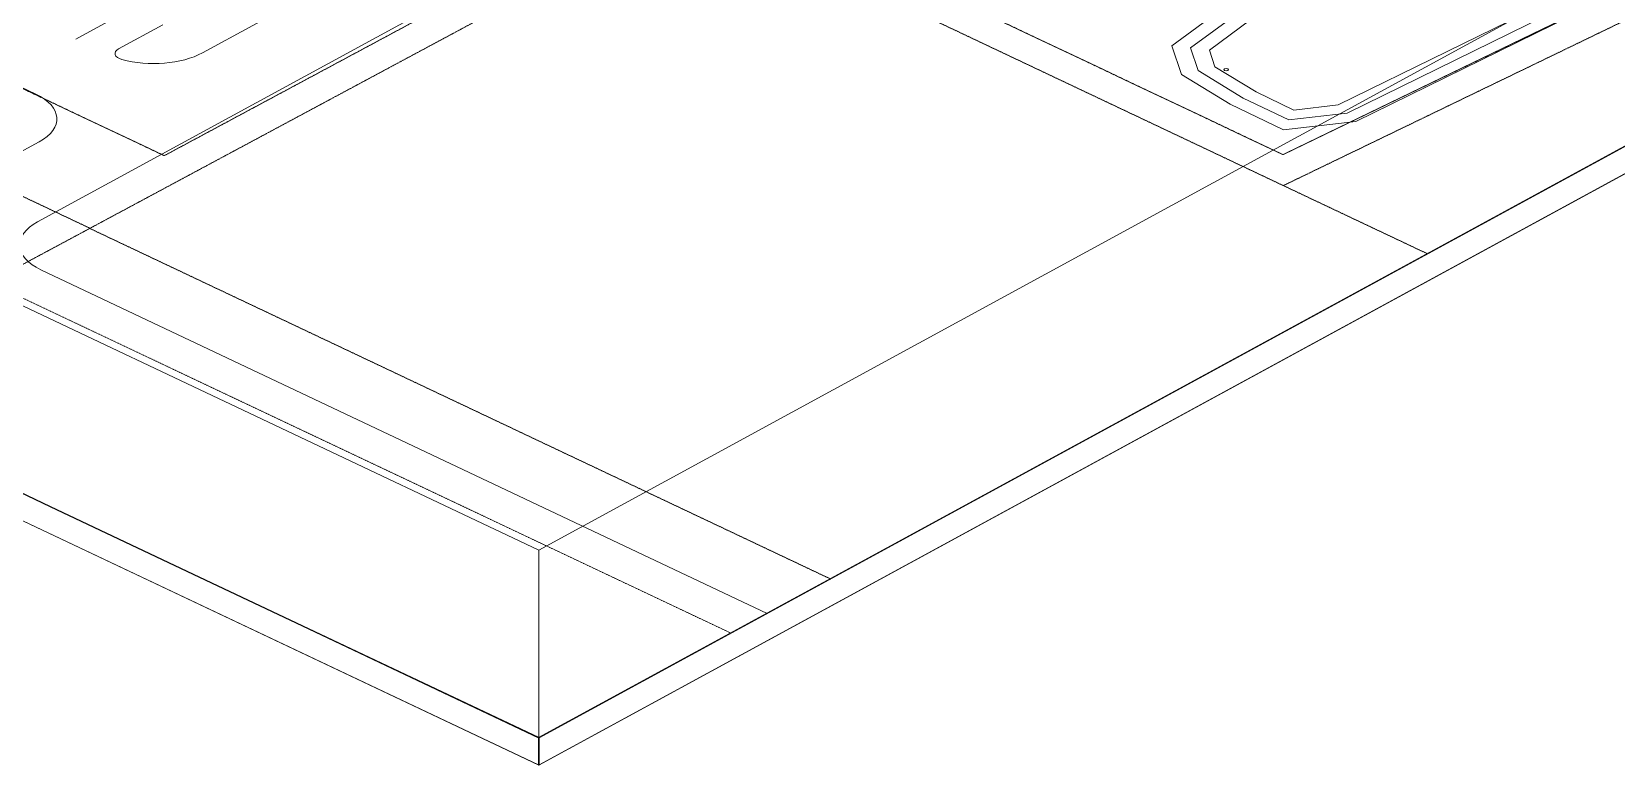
# Model space of a CAD drawing. Header units: inches. Extents: x 27328 to 121296, y -4075 to 4147.
# Drawn here: x 31354 to 35641, y -1801 to 182 of the extents above; entities that cross this region are included whole.
import ezdxf

# ---------------------------------------------------------------- set-up
doc = ezdxf.new("R2010")
doc.units = ezdxf.units.IN
doc.header["$MEASUREMENT"] = 0
for name, pattern in [('Center 1_4_', [0.53125, 0.25, -0.09375, 0.09375, -0.09375]), ('Hidden', [0.28125, 0.1875, -0.09375]), ('IMPORT-CENTER2 _2_', [6.328125, 4.21875, -0.703125, 0.703125, -0.703125])]:
    doc.linetypes.add(name, pattern=pattern)
for name, color, linetype, lineweight in [('A-DETL', 90, 'Continuous', 9), ('A-PROP-SBCK', 71, 'Hidden', 15), ('BMP', 80, 'Continuous', 9), ('C-TOPO', 7, 'Continuous', 9), ('EOP-EX', 125, 'Continuous', 9), ('EOP-PR', 4, 'Continuous', 9), ('G-ANNO-SYMB', 111, 'Continuous', 9), ('PAINT', 190, 'Continuous', 9), ('PROP', 3, 'Center 1_4_', 9)]:
    doc.layers.add(name, color=color, linetype=linetype, lineweight=lineweight)

msp = doc.modelspace()

# ---------------------------------------------------------------- linework, layer by layer
at = {"layer": 'A-DETL', "linetype": 'IMPORT-CENTER2 _2_'}
msp.add_line((33245.9, -1443.9), (27848, 1109), dxfattribs=at)
at = {"layer": 'A-PROP-SBCK'}
for p, q in [((31712.3, -152.6), (28813.5, 1218.3)), ((37043.2, 962.8), (34739.4, -149.8)), ((33133.5, 609.5), (31712.3, -152.6)), ((34739.4, -149.8), (33133.5, 609.5))]:
    msp.add_line(p, q, dxfattribs=at)
at = {"layer": 'BMP'}
for p, q in [((34888.9, -15.3), (35864.1, 462.8)), ((34912.6, -37.6), (35897.5, 445.3)), ((34936.4, -59.8), (35930.8, 427.8)), ((34577.9, 246.4), (34438.8, 144.4)), ((34615.2, 231), (34489.4, 138.7)), ((34652.6, 215.6), (34540.1, 133)), ((34438.8, 144.4), (34465, 67)), ((34489.4, 138.7), (34510.1, 77.5)), ((34540.1, 133), (34555.3, 88)), ((34555.3, 88), (34666.6, 19.9)), ((34465, 67), (34596.4, -13.4)), ((34510.1, 77.5), (34631.5, 3.2)), ((34631.5, 3.2), (34754.8, -55.9)), ((34666.6, 19.9), (34769.1, -29.3)), ((34596.4, -13.4), (34740.4, -82.6)), ((34754.8, -55.9), (34912.6, -37.6)), ((34769.1, -29.3), (34888.9, -15.3)), ((34740.4, -82.6), (34936.4, -59.8))]:
    msp.add_line(p, q, dxfattribs=at)
msp.add_ellipse((34585.6, 80), major_axis=(6, 0), ratio=0.507323, dxfattribs=at)
at = {"layer": 'C-TOPO', "lineweight": 25}
for p, q in [((37894.2, 1086.3), (32725.1, -1726.7)), ((31404.7, -1101.6), (28930.5, 68.6)), ((31791.7, -1284.6), (31404.7, -1101.6)), ((32726.3, -1726.7), (31791.7, -1284.6))]:
    msp.add_line(p, q, dxfattribs=at)
at = {"layer": 'C-TOPO'}
for p, q in [((35275.4, -339.5), (37894.8, 1086)), ((37894.2, 1012.6), (32726.3, -1799.7)), ((32725.1, -1799.8), (27328.4, 752.6)), ((28929.4, 68.5), (31404.6, -1102.2)), ((33832.6, -1124.6), (35275.4, -339.5)), ((31791.5, -1285.1), (31404.6, -1102.2)), ((33832.6, -1124.6), (32726.3, -1726.7)), ((31791.5, -1285.1), (32725.7, -1727)), ((32725.1, -1800.4), (32725.1, -1726.7)), ((32726.3, -1726.7), (32725.7, -1727)), ((32726.3, -1726.7), (32726.3, -1800.4)), ((32725.7, -1800), (32725.1, -1800.4)), ((32726.3, -1800.4), (32725.7, -1800))]:
    msp.add_line(p, q, dxfattribs=at)
at = {"layer": 'EOP-EX'}
msp.add_line((33344.1, -1390.5), (31378.3, -460.8), dxfattribs=at)
at = {"layer": 'EOP-PR'}
for p, q in [((29160, 1056.5), (31364.6, 13.9)), ((31815.4, 125.3), (32719.1, 617.1)), ((33015.6, 564.2), (31369.4, -331.7)), ((31588.6, 135.8), (31708.3, 200.9)), ((31158.7, -232.1), (31373.5, -115.2))]:
    msp.add_line(p, q, dxfattribs=at)
for centre, major_axis, start_param, end_param in [((31615, 123.4), (36, 0), 2.391248, 4.214725), ((31683.7, 187.6), (180, 0), 4.214725, 5.532841), ((31241.8, -52.9), (180, 0), 5.532841, 7.103637), ((31501, -394), (180, 0), 2.391248, 3.962045)]:
    msp.add_ellipse(centre, major_axis=major_axis, ratio=0.507323, start_param=start_param, end_param=end_param, dxfattribs=at)
at = {"layer": 'G-ANNO-SYMB'}
for p, q in [((37894.8, 1594.4), (32725.7, -1218.7)), ((27327.8, 1334.3), (32725.7, -1218.7)), ((37894.8, 1012.3), (32725.7, -1800.7)), ((32725.7, -1800.7), (27327.8, 752.2)), ((32725.7, -1800.7), (32725.7, -1218.7))]:
    msp.add_line(p, q, dxfattribs=at)
at = {"layer": 'PAINT'}
msp.add_line((31473.2, 162.3), (31620.5, 242.4), dxfattribs=at)
at = {"layer": 'PROP'}
for p, q in [((31511.4, -348.9), (28118, 1256)), ((37681.4, 1186.9), (34740.3, -233.5)), ((33138.8, 523.8), (31511.4, -348.9)), ((34740.3, -233.5), (33138.8, 523.8)), ((35130.8, -418.1), (34740.3, -233.5)), ((31239.3, -494.9), (31511.4, -348.9)), ((33515.5, -1297.2), (31510.7, -349.3))]:
    msp.add_line(p, q, dxfattribs=at)

doc.saveas('drawing.dxf')
